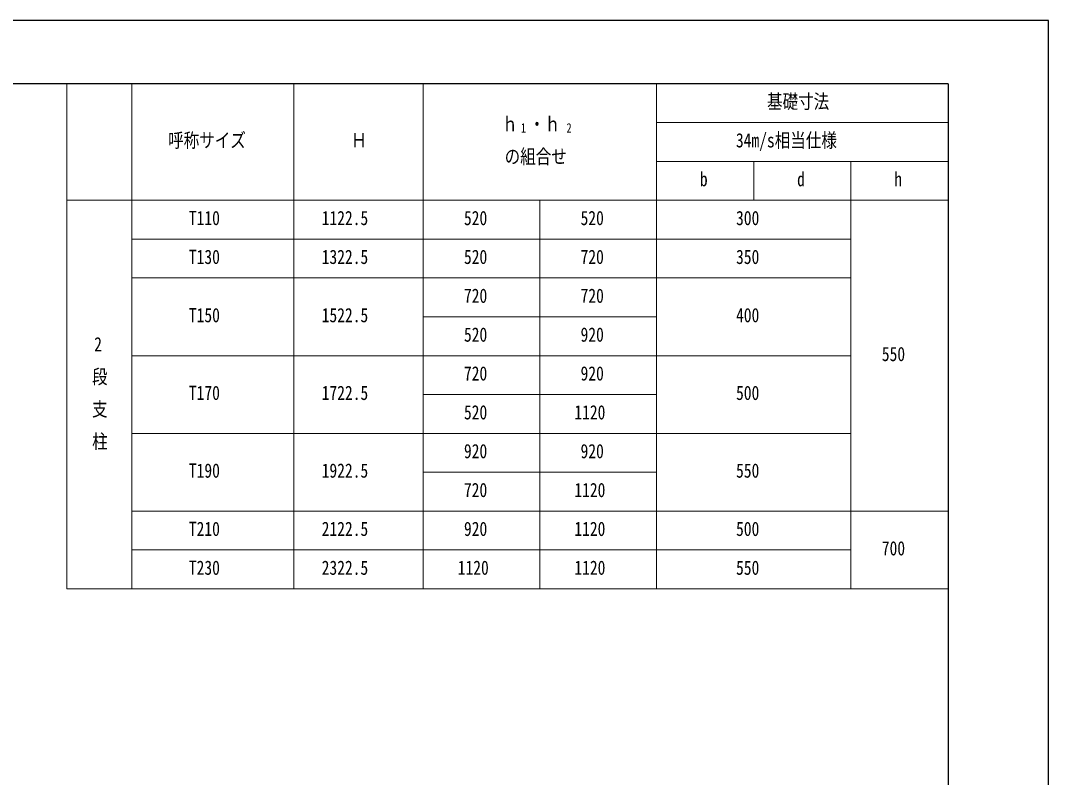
# Model space of a CAD drawing. Units: millimetres, scale not verified. Extents: x -4205 to 4205, y -2970 to 2970.
# Drawn here: x 1032 to 4205, y 632 to 2970 of the extents above; entities that cross this region are included whole.
import ezdxf
from ezdxf.enums import TextEntityAlignment as Align

# ---------------------------------------------------------------- set-up
doc = ezdxf.new("R2010")
doc.units = ezdxf.units.MM
doc.header["$LTSCALE"] = 16
doc.layers.add('0-1_TABLE1', color=7, linetype='Continuous', lineweight=18)
doc.layers.add('0-6_YKK_ZWAK', color=7, linetype='Continuous')
doc.styles.add('ＭＳ ゴシック', font='')
doc.styles.get('ＭＳ ゴシック').set_extended_font_data('MS Gothic')

msp = doc.modelspace()

# ---------------------------------------------------------------- linework, layer by layer
at = {"layer": '0-1_TABLE1'}
for p, q in [((1175.02, 2775), (3895.02, 2775)), ((1175.02, 2775), (1175.02, 1215)), ((1375.02, 2775), (1375.02, 1215)), ((1875.02, 2775), (1875.02, 1215)), ((2275.02, 2775), (2275.02, 1215)), ((2995.02, 2775), (2995.02, 1215)), ((3895.02, 2775), (3895.02, 1215)), ((2995.02, 2655), (3895.02, 2655)), ((2995.02, 2535), (3895.02, 2535)), ((3295.02, 2535), (3295.02, 2415)), ((3595.02, 2535), (3595.02, 1215)), ((1175.02, 2415), (3895.02, 2415)), ((2635.02, 2415), (2635.02, 1215)), ((1375.02, 2295), (3595.02, 2295)), ((1375.02, 2175), (3595.02, 2175)), ((2275.02, 2055), (2995.02, 2055)), ((1375.02, 1935), (3595.02, 1935)), ((2275.02, 1815), (2995.02, 1815)), ((1375.02, 1695), (3595.02, 1695)), ((2275.02, 1575), (2995.02, 1575)), ((1375.02, 1455), (3895.02, 1455)), ((1375.02, 1335), (3595.02, 1335)), ((1175.02, 1215), (3895.02, 1215))]:
    msp.add_line(p, q, dxfattribs=at)
at = {"layer": '0-6_YKK_ZWAK'}
for q in [(-3904.98, 2775), (3895.02, -2525)]:
    msp.add_line((3895.02, 2775), q, dxfattribs=at)
msp.add_lwpolyline([(-4205, -2970), (4205, -2970), (4205, 2970), (-4205, 2970)], close=True, dxfattribs=at)

# ---------------------------------------------------------------- texts
at = {"layer": '0-1_TABLE1', "style": 'ＭＳ ゴシック', "width": 0.8}
for s, height, p in [('基礎寸法', 43.99, (3336.22, 2685)), ('ｈ', 43.99, (2518.75, 2615)), ('・ｈ', 43.99, (2601.95, 2615)), ('1', 29.33, (2576.35, 2615)), ('2', 29.33, (2717.15, 2615)), ('呼称サイズ', 43.99, (1487.42, 2565)), ('Ｈ', 43.99, (2052.62, 2565)), ('34m/s相当仕様', 43.99, (3240.22, 2565)), ('の組合せ', 43.99, (2526.22, 2515)), ('b', 43.99, (3129.02, 2445)), ('d', 43.99, (3429.02, 2445)), ('h', 43.99, (3729.02, 2445)), ('T110', 43.99, (1551.42, 2325)), ('1122.5', 43.99, (1961.42, 2325)), ('520', 43.99, (2400.62, 2325)), ('520', 43.99, (2760.62, 2325)), ('300', 43.99, (3240.62, 2325)), ('T130', 43.99, (1551.42, 2205)), ('1322.5', 43.99, (1961.42, 2205)), ('520', 43.99, (2400.62, 2205)), ('720', 43.99, (2760.62, 2205)), ('350', 43.99, (3240.62, 2205)), ('720', 43.99, (2400.62, 2085)), ('720', 43.99, (2760.62, 2085)), ('T150', 43.99, (1551.42, 2025)), ('1522.5', 43.99, (1961.42, 2025)), ('400', 43.99, (3240.62, 2025)), ('520', 43.99, (2400.62, 1965)), ('920', 43.99, (2760.62, 1965)), ('2', 43.99, (1259.02, 1935)), ('550', 43.99, (3690.62, 1905)), ('段', 43.99, (1252.62, 1835)), ('720', 43.99, (2400.62, 1845)), ('920', 43.99, (2760.62, 1845)), ('T170', 43.99, (1551.42, 1785)), ('1722.5', 43.99, (1961.42, 1785)), ('500', 43.99, (3240.62, 1785)), ('支', 43.99, (1252.62, 1735)), ('520', 43.99, (2400.62, 1725)), ('1120', 43.99, (2741.42, 1725)), ('柱', 43.99, (1252.62, 1635)), ('920', 43.99, (2400.62, 1605)), ('920', 43.99, (2760.62, 1605)), ('T190', 43.99, (1551.42, 1545)), ('1922.5', 43.99, (1961.42, 1545)), ('550', 43.99, (3240.62, 1545)), ('720', 43.99, (2400.62, 1485)), ('1120', 43.99, (2741.42, 1485)), ('T210', 43.99, (1551.42, 1365)), ('2122.5', 43.99, (1961.42, 1365)), ('920', 43.99, (2400.62, 1365)), ('1120', 43.99, (2741.42, 1365)), ('500', 43.99, (3240.62, 1365)), ('700', 43.99, (3690.62, 1305)), ('T230', 43.99, (1551.42, 1245)), ('2322.5', 43.99, (1961.42, 1245)), ('1120', 43.99, (2381.42, 1245)), ('1120', 43.99, (2741.42, 1245)), ('550', 43.99, (3240.62, 1245))]:
    msp.add_text(s, height=height, dxfattribs=at).set_placement(p, align=Align.BOTTOM_LEFT)

doc.saveas('drawing.dxf')
